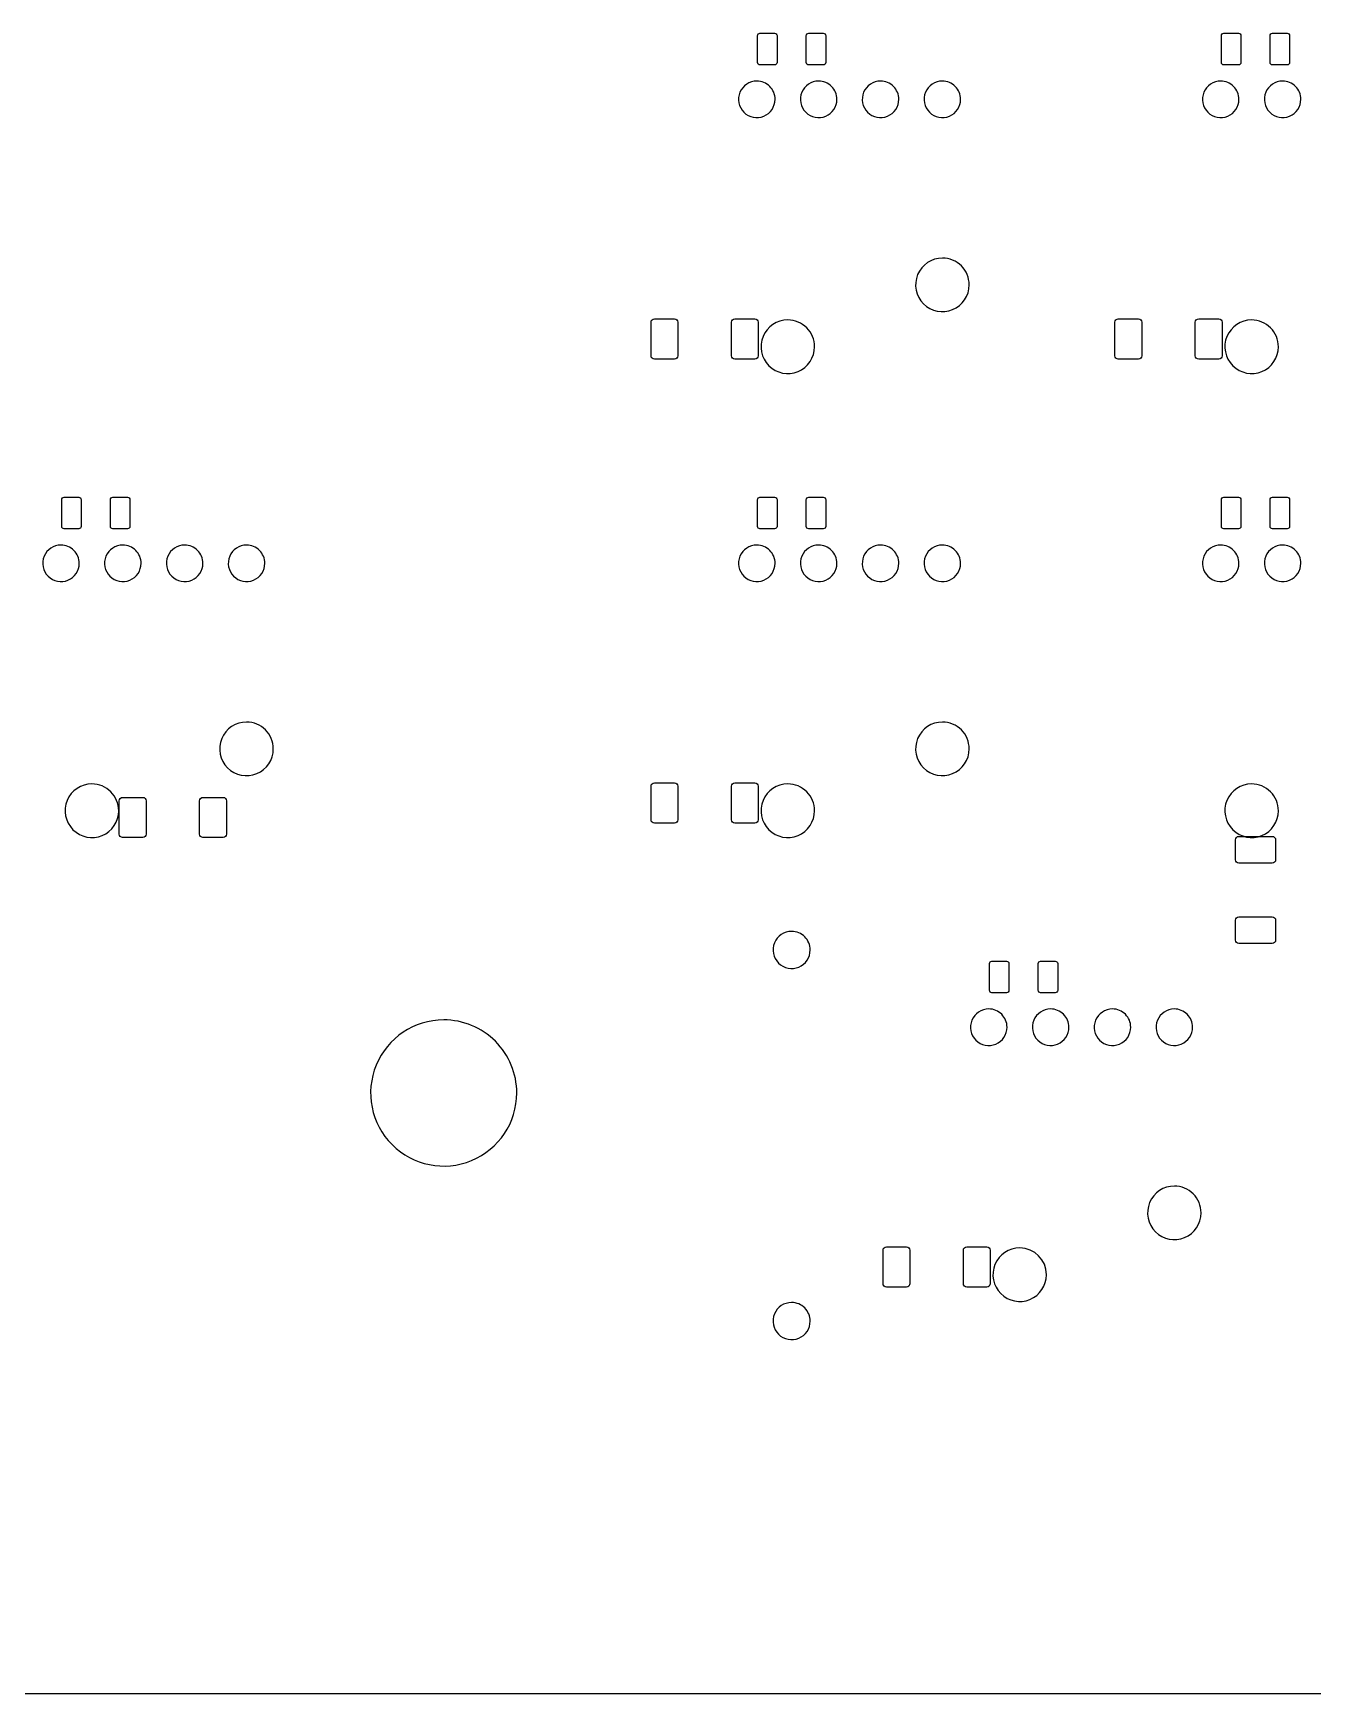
# Model space of a CAD drawing. Extents: x 0 to 449, y -141 to 0.
# Drawn here: x 348.3 to 400.8, y -141.4 to -73.2 of the extents above; entities that cross this region are included whole.
import ezdxf

# ---------------------------------------------------------------- set-up
doc = ezdxf.new("R2010")
doc.units = 0
doc.layers.get('0').update_dxf_attribs({"linetype": 'CONTINUOUS'})

msp = doc.modelspace()

# ---------------------------------------------------------------- linework, layer by layer
at = {"color": 7}
for p, q in [((378.03749, -73.293219), (378.04511, -73.254951)), ((378.03749, -74.393219), (378.03749, -73.293219)), ((378.04511, -73.254951), (378.06678, -73.222508)), ((378.06678, -73.222508), (378.09923, -73.200831)), ((378.09923, -73.200831), (378.13749, -73.193219)), ((378.13749, -73.193219), (378.73749, -73.193219)), ((378.73749, -73.193219), (378.77576, -73.200831)), ((378.77576, -73.200831), (378.80821, -73.222508)), ((378.80821, -73.222508), (378.82988, -73.254951)), ((378.82988, -73.254951), (378.83749, -73.293219)), ((378.83749, -73.293219), (378.83749, -74.393219)), ((380.0375, -73.293219), (380.04511, -73.254951)), ((380.0375, -74.393219), (380.0375, -73.293219)), ((380.04511, -73.254951), (380.06679, -73.222508)), ((380.06679, -73.222508), (380.09923, -73.200831)), ((380.09923, -73.200831), (380.1375, -73.193219)), ((380.1375, -73.193219), (380.7375, -73.193219)), ((380.7375, -73.193219), (380.77576, -73.200831)), ((380.77576, -73.200831), (380.80821, -73.222508)), ((380.80821, -73.222508), (380.82988, -73.254951)), ((380.82988, -73.254951), (380.8375, -73.293219)), ((380.8375, -73.293219), (380.8375, -74.393219)), ((397.08749, -73.293219), (397.09511, -73.254951)), ((397.08749, -74.393219), (397.08749, -73.293219)), ((397.09511, -73.254951), (397.11678, -73.222508)), ((397.11678, -73.222508), (397.14923, -73.200831)), ((397.14923, -73.200831), (397.18749, -73.193219)), ((397.18749, -73.193219), (397.78749, -73.193219)), ((397.78749, -73.193219), (397.82576, -73.200831)), ((397.82576, -73.200831), (397.85821, -73.222508)), ((397.85821, -73.222508), (397.87988, -73.254951)), ((397.87988, -73.254951), (397.88749, -73.293219)), ((397.88749, -73.293219), (397.88749, -74.393219)), ((399.0875, -73.293219), (399.09511, -73.254951)), ((399.0875, -74.393219), (399.0875, -73.293219)), ((399.09511, -73.254951), (399.11679, -73.222508)), ((399.11679, -73.222508), (399.14923, -73.200831)), ((399.14923, -73.200831), (399.1875, -73.193219)), ((399.1875, -73.193219), (399.7875, -73.193219)), ((399.7875, -73.193219), (399.82576, -73.200831)), ((399.82576, -73.200831), (399.85821, -73.222508)), ((399.85821, -73.222508), (399.87988, -73.254951)), ((399.87988, -73.254951), (399.8875, -73.293219)), ((399.8875, -73.293219), (399.8875, -74.393219)), ((378.04511, -74.431487), (378.03749, -74.393219)), ((378.06678, -74.46393), (378.04511, -74.431487)), ((378.09923, -74.485607), (378.06678, -74.46393)), ((378.13749, -74.493219), (378.09923, -74.485607)), ((378.73749, -74.493219), (378.13749, -74.493219)), ((378.77576, -74.485607), (378.73749, -74.493219)), ((378.80821, -74.46393), (378.77576, -74.485607)), ((378.82988, -74.431487), (378.80821, -74.46393)), ((378.83749, -74.393219), (378.82988, -74.431487)), ((380.04511, -74.431487), (380.0375, -74.393219)), ((380.06679, -74.46393), (380.04511, -74.431487)), ((380.09923, -74.485607), (380.06679, -74.46393)), ((380.1375, -74.493219), (380.09923, -74.485607)), ((380.7375, -74.493219), (380.1375, -74.493219)), ((380.77576, -74.485607), (380.7375, -74.493219)), ((380.80821, -74.46393), (380.77576, -74.485607)), ((380.82988, -74.431487), (380.80821, -74.46393)), ((380.8375, -74.393219), (380.82988, -74.431487)), ((397.09511, -74.431487), (397.08749, -74.393219)), ((397.11678, -74.46393), (397.09511, -74.431487)), ((397.14923, -74.485607), (397.11678, -74.46393)), ((397.18749, -74.493219), (397.14923, -74.485607)), ((397.78749, -74.493219), (397.18749, -74.493219)), ((397.82576, -74.485607), (397.78749, -74.493219)), ((397.85821, -74.46393), (397.82576, -74.485607)), ((397.87988, -74.431487), (397.85821, -74.46393)), ((397.88749, -74.393219), (397.87988, -74.431487)), ((399.09511, -74.431487), (399.0875, -74.393219)), ((399.11679, -74.46393), (399.09511, -74.431487)), ((399.14923, -74.485607), (399.11679, -74.46393)), ((399.1875, -74.493219), (399.14923, -74.485607)), ((399.7875, -74.493219), (399.1875, -74.493219)), ((399.82576, -74.485607), (399.7875, -74.493219)), ((399.85821, -74.46393), (399.82576, -74.485607)), ((399.87988, -74.431487), (399.85821, -74.46393)), ((399.8875, -74.393219), (399.87988, -74.431487)), ((378.00874, -75.156966), (378.00874, -75.156966)), ((380.54874, -75.156966), (380.54874, -75.156966)), ((383.08874, -75.156966), (383.08874, -75.156966)), ((385.62874, -75.156966), (385.62874, -75.156966)), ((397.058756, -75.156966), (397.058756, -75.156966)), ((399.598756, -75.156966), (399.598756, -75.156966)), ((385.62874, -82.426966), (385.62874, -82.426966)), ((373.66562, -85.061969), (373.67609, -85.00935)), ((373.66562, -86.436969), (373.66562, -85.061969)), ((373.67609, -85.00935), (373.70589, -84.964742)), ((373.70589, -84.964742), (373.7505, -84.934936)), ((373.7505, -84.934936), (373.80312, -84.924469)), ((373.80312, -84.924469), (374.62812, -84.924469)), ((374.62812, -84.924469), (374.68074, -84.934936)), ((374.68074, -84.934936), (374.72535, -84.964742)), ((374.72535, -84.964742), (374.75515, -85.00935)), ((374.75515, -85.00935), (374.76562, -85.061969)), ((374.76562, -85.061969), (374.76562, -86.436969)), ((376.96562, -85.061969), (376.97609, -85.00935)), ((376.96562, -86.436969), (376.96562, -85.061969)), ((376.97609, -85.00935), (377.00589, -84.964742)), ((377.00589, -84.964742), (377.0505, -84.934936)), ((377.0505, -84.934936), (377.10312, -84.924469)), ((377.10312, -84.924469), (377.92812, -84.924469)), ((377.92812, -84.924469), (377.98074, -84.934936)), ((377.98074, -84.934936), (378.02535, -84.964742)), ((378.02535, -84.964742), (378.05515, -85.00935)), ((378.05515, -85.00935), (378.06562, -85.061969)), ((378.06562, -85.061969), (378.06562, -86.436969)), ((379.278756, -84.966966), (379.278756, -84.966966)), ((392.71562, -85.061969), (392.72609, -85.00935)), ((392.71562, -86.436969), (392.71562, -85.061969)), ((392.72609, -85.00935), (392.75589, -84.964742)), ((392.75589, -84.964742), (392.8005, -84.934936)), ((392.8005, -84.934936), (392.85312, -84.924469)), ((392.85312, -84.924469), (393.67812, -84.924469)), ((393.67812, -84.924469), (393.73074, -84.934936)), ((393.73074, -84.934936), (393.77535, -84.964742)), ((393.77535, -84.964742), (393.80515, -85.00935)), ((393.80515, -85.00935), (393.81562, -85.061969)), ((393.81562, -85.061969), (393.81562, -86.436969)), ((396.01562, -85.061969), (396.02609, -85.00935)), ((396.01562, -86.436969), (396.01562, -85.061969)), ((396.02609, -85.00935), (396.05589, -84.964742)), ((396.05589, -84.964742), (396.1005, -84.934936)), ((396.1005, -84.934936), (396.15312, -84.924469)), ((396.15312, -84.924469), (396.97812, -84.924469)), ((396.97812, -84.924469), (397.03074, -84.934936)), ((397.03074, -84.934936), (397.07535, -84.964742)), ((397.07535, -84.964742), (397.10515, -85.00935)), ((397.10515, -85.00935), (397.11562, -85.061969)), ((397.11562, -85.061969), (397.11562, -86.436969)), ((398.32874, -84.966966), (398.32874, -84.966966)), ((373.67609, -86.489588), (373.66562, -86.436969)), ((373.70589, -86.534196), (373.67609, -86.489588)), ((373.7505, -86.564002), (373.70589, -86.534196)), ((373.80312, -86.574469), (373.7505, -86.564002)), ((374.62812, -86.574469), (373.80312, -86.574469)), ((374.68074, -86.564002), (374.62812, -86.574469)), ((374.72535, -86.534196), (374.68074, -86.564002)), ((374.75515, -86.489588), (374.72535, -86.534196)), ((374.76562, -86.436969), (374.75515, -86.489588)), ((376.97609, -86.489588), (376.96562, -86.436969)), ((377.00589, -86.534196), (376.97609, -86.489588)), ((377.0505, -86.564002), (377.00589, -86.534196)), ((377.10312, -86.574469), (377.0505, -86.564002)), ((377.92812, -86.574469), (377.10312, -86.574469)), ((377.98074, -86.564002), (377.92812, -86.574469)), ((378.02535, -86.534196), (377.98074, -86.564002)), ((378.05515, -86.489588), (378.02535, -86.534196)), ((378.06562, -86.436969), (378.05515, -86.489588)), ((392.72609, -86.489588), (392.71562, -86.436969)), ((392.75589, -86.534196), (392.72609, -86.489588)), ((392.8005, -86.564002), (392.75589, -86.534196)), ((392.85312, -86.574469), (392.8005, -86.564002)), ((393.67812, -86.574469), (392.85312, -86.574469)), ((393.73074, -86.564002), (393.67812, -86.574469)), ((393.77535, -86.534196), (393.73074, -86.564002)), ((393.80515, -86.489588), (393.77535, -86.534196)), ((393.81562, -86.436969), (393.80515, -86.489588)), ((396.02609, -86.489588), (396.01562, -86.436969)), ((396.05589, -86.534196), (396.02609, -86.489588)), ((396.1005, -86.564002), (396.05589, -86.534196)), ((396.15312, -86.574469), (396.1005, -86.564002)), ((396.97812, -86.574469), (396.15312, -86.574469)), ((397.03074, -86.564002), (396.97812, -86.574469)), ((397.07535, -86.534196), (397.03074, -86.564002)), ((397.10515, -86.489588), (397.07535, -86.534196)), ((397.11562, -86.436969), (397.10515, -86.489588)), ((349.46249, -92.343216), (349.47011, -92.304956)), ((349.46249, -93.443216), (349.46249, -92.343216)), ((349.47011, -92.304956), (349.49178, -92.272506)), ((349.49178, -92.272506), (349.52423, -92.250836)), ((349.52423, -92.250836), (349.56249, -92.243216)), ((349.56249, -92.243216), (350.16249, -92.243216)), ((350.16249, -92.243216), (350.20076, -92.250836)), ((350.20076, -92.250836), (350.23321, -92.272506)), ((350.23321, -92.272506), (350.25488, -92.304956)), ((350.25488, -92.304956), (350.26249, -92.343216)), ((350.26249, -92.343216), (350.26249, -93.443216)), ((351.4625, -92.343216), (351.47011, -92.304956)), ((351.4625, -93.443216), (351.4625, -92.343216)), ((351.47011, -92.304956), (351.49179, -92.272506)), ((351.49179, -92.272506), (351.52423, -92.250836)), ((351.52423, -92.250836), (351.5625, -92.243216)), ((351.5625, -92.243216), (352.1625, -92.243216)), ((352.1625, -92.243216), (352.20076, -92.250836)), ((352.20076, -92.250836), (352.23321, -92.272506)), ((352.23321, -92.272506), (352.25488, -92.304956)), ((352.25488, -92.304956), (352.2625, -92.343216)), ((352.2625, -92.343216), (352.2625, -93.443216)), ((378.03749, -92.343216), (378.04511, -92.304956)), ((378.03749, -93.443216), (378.03749, -92.343216)), ((378.04511, -92.304956), (378.06678, -92.272506)), ((378.06678, -92.272506), (378.09923, -92.250836)), ((378.09923, -92.250836), (378.13749, -92.243216)), ((378.13749, -92.243216), (378.73749, -92.243216)), ((378.73749, -92.243216), (378.77576, -92.250836)), ((378.77576, -92.250836), (378.80821, -92.272506)), ((378.80821, -92.272506), (378.82988, -92.304956)), ((378.82988, -92.304956), (378.83749, -92.343216)), ((378.83749, -92.343216), (378.83749, -93.443216)), ((380.0375, -92.343216), (380.04511, -92.304956)), ((380.0375, -93.443216), (380.0375, -92.343216)), ((380.04511, -92.304956), (380.06679, -92.272506)), ((380.06679, -92.272506), (380.09923, -92.250836)), ((380.09923, -92.250836), (380.1375, -92.243216)), ((380.1375, -92.243216), (380.7375, -92.243216)), ((380.7375, -92.243216), (380.77576, -92.250836)), ((380.77576, -92.250836), (380.80821, -92.272506)), ((380.80821, -92.272506), (380.82988, -92.304956)), ((380.82988, -92.304956), (380.8375, -92.343216)), ((380.8375, -92.343216), (380.8375, -93.443216)), ((397.08749, -92.343216), (397.09511, -92.304956)), ((397.08749, -93.443216), (397.08749, -92.343216)), ((397.09511, -92.304956), (397.11678, -92.272506)), ((397.11678, -92.272506), (397.14923, -92.250836)), ((397.14923, -92.250836), (397.18749, -92.243216)), ((397.18749, -92.243216), (397.78749, -92.243216)), ((397.78749, -92.243216), (397.82576, -92.250836)), ((397.82576, -92.250836), (397.85821, -92.272506)), ((397.85821, -92.272506), (397.87988, -92.304956)), ((397.87988, -92.304956), (397.88749, -92.343216)), ((397.88749, -92.343216), (397.88749, -93.443216)), ((399.0875, -92.343216), (399.09511, -92.304956)), ((399.0875, -93.443216), (399.0875, -92.343216)), ((399.09511, -92.304956), (399.11679, -92.272506)), ((399.11679, -92.272506), (399.14923, -92.250836)), ((399.14923, -92.250836), (399.1875, -92.243216)), ((399.1875, -92.243216), (399.7875, -92.243216)), ((399.7875, -92.243216), (399.82576, -92.250836)), ((399.82576, -92.250836), (399.85821, -92.272506)), ((399.85821, -92.272506), (399.87988, -92.304956)), ((399.87988, -92.304956), (399.8875, -92.343216)), ((399.8875, -92.343216), (399.8875, -93.443216)), ((349.47011, -93.481486), (349.46249, -93.443216)), ((349.49178, -93.513926), (349.47011, -93.481486)), ((349.52423, -93.535606), (349.49178, -93.513926)), ((349.56249, -93.543216), (349.52423, -93.535606)), ((350.16249, -93.543216), (349.56249, -93.543216)), ((350.20076, -93.535606), (350.16249, -93.543216)), ((350.23321, -93.513926), (350.20076, -93.535606)), ((350.25488, -93.481486), (350.23321, -93.513926)), ((350.26249, -93.443216), (350.25488, -93.481486)), ((351.47011, -93.481486), (351.4625, -93.443216)), ((351.49179, -93.513926), (351.47011, -93.481486)), ((351.52423, -93.535606), (351.49179, -93.513926)), ((351.5625, -93.543216), (351.52423, -93.535606)), ((352.1625, -93.543216), (351.5625, -93.543216)), ((352.20076, -93.535606), (352.1625, -93.543216)), ((352.23321, -93.513926), (352.20076, -93.535606)), ((352.25488, -93.481486), (352.23321, -93.513926)), ((352.2625, -93.443216), (352.25488, -93.481486)), ((378.04511, -93.481486), (378.03749, -93.443216)), ((378.06678, -93.513926), (378.04511, -93.481486)), ((378.09923, -93.535606), (378.06678, -93.513926)), ((378.13749, -93.543216), (378.09923, -93.535606)), ((378.73749, -93.543216), (378.13749, -93.543216)), ((378.77576, -93.535606), (378.73749, -93.543216)), ((378.80821, -93.513926), (378.77576, -93.535606)), ((378.82988, -93.481486), (378.80821, -93.513926)), ((378.83749, -93.443216), (378.82988, -93.481486)), ((380.04511, -93.481486), (380.0375, -93.443216)), ((380.06679, -93.513926), (380.04511, -93.481486)), ((380.09923, -93.535606), (380.06679, -93.513926)), ((380.1375, -93.543216), (380.09923, -93.535606)), ((380.7375, -93.543216), (380.1375, -93.543216)), ((380.77576, -93.535606), (380.7375, -93.543216)), ((380.80821, -93.513926), (380.77576, -93.535606)), ((380.82988, -93.481486), (380.80821, -93.513926)), ((380.8375, -93.443216), (380.82988, -93.481486)), ((397.09511, -93.481486), (397.08749, -93.443216)), ((397.11678, -93.513926), (397.09511, -93.481486)), ((397.14923, -93.535606), (397.11678, -93.513926)), ((397.18749, -93.543216), (397.14923, -93.535606)), ((397.78749, -93.543216), (397.18749, -93.543216)), ((397.82576, -93.535606), (397.78749, -93.543216)), ((397.85821, -93.513926), (397.82576, -93.535606)), ((397.87988, -93.481486), (397.85821, -93.513926)), ((397.88749, -93.443216), (397.87988, -93.481486)), ((399.09511, -93.481486), (399.0875, -93.443216)), ((399.11679, -93.513926), (399.09511, -93.481486)), ((399.14923, -93.535606), (399.11679, -93.513926)), ((399.1875, -93.543216), (399.14923, -93.535606)), ((399.7875, -93.543216), (399.1875, -93.543216)), ((399.82576, -93.535606), (399.7875, -93.543216)), ((399.85821, -93.513926), (399.82576, -93.535606)), ((399.87988, -93.481486), (399.85821, -93.513926)), ((399.8875, -93.443216), (399.87988, -93.481486)), ((349.433732, -94.206966), (349.433732, -94.206966)), ((351.973732, -94.206966), (351.973732, -94.206966)), ((354.513732, -94.206966), (354.513732, -94.206966)), ((357.053732, -94.206966), (357.053732, -94.206966)), ((378.00874, -94.206966), (378.00874, -94.206966)), ((380.54874, -94.206966), (380.54874, -94.206966)), ((383.08874, -94.206966), (383.08874, -94.206966)), ((385.62874, -94.206966), (385.62874, -94.206966)), ((397.058756, -94.206966), (397.058756, -94.206966)), ((399.598756, -94.206966), (399.598756, -94.206966)), ((357.053732, -101.476966), (357.053732, -101.476966)), ((385.62874, -101.476966), (385.62874, -101.476966)), ((350.703748, -104.016966), (350.703748, -104.016966)), ((373.66562, -104.111966), (373.67609, -104.059346)), ((373.66562, -105.486966), (373.66562, -104.111966)), ((373.67609, -104.059346), (373.70589, -104.014746)), ((373.70589, -104.014746), (373.7505, -103.984936)), ((373.7505, -103.984936), (373.80312, -103.974466)), ((373.80312, -103.974466), (374.62812, -103.974466)), ((374.62812, -103.974466), (374.68074, -103.984936)), ((374.68074, -103.984936), (374.72535, -104.014746)), ((374.72535, -104.014746), (374.75515, -104.059346)), ((374.75515, -104.059346), (374.76562, -104.111966)), ((374.76562, -104.111966), (374.76562, -105.486966)), ((376.96562, -104.111966), (376.97609, -104.059346)), ((376.96562, -105.486966), (376.96562, -104.111966)), ((376.97609, -104.059346), (377.00589, -104.014746)), ((377.00589, -104.014746), (377.0505, -103.984936)), ((377.0505, -103.984936), (377.10312, -103.974466)), ((377.10312, -103.974466), (377.92812, -103.974466)), ((377.92812, -103.974466), (377.98074, -103.984936)), ((377.98074, -103.984936), (378.02535, -104.014746)), ((378.02535, -104.014746), (378.05515, -104.059346)), ((378.05515, -104.059346), (378.06562, -104.111966)), ((378.06562, -104.111966), (378.06562, -105.486966)), ((379.278756, -104.016966), (379.278756, -104.016966)), ((398.32874, -104.016966), (398.32874, -104.016966)), ((351.82797, -104.707286), (351.83844, -104.654666)), ((351.82797, -106.082286), (351.82797, -104.707286)), ((351.83844, -104.654666), (351.86824, -104.610056)), ((351.86824, -104.610056), (351.91285, -104.580246)), ((351.91285, -104.580246), (351.96547, -104.569786)), ((351.96547, -104.569786), (352.79047, -104.569786)), ((352.79047, -104.569786), (352.84309, -104.580246)), ((352.84309, -104.580246), (352.8877, -104.610056)), ((352.8877, -104.610056), (352.9175, -104.654666)), ((352.9175, -104.654666), (352.92797, -104.707286)), ((352.92797, -104.707286), (352.92797, -106.082286)), ((355.12797, -104.707286), (355.13844, -104.654666)), ((355.12797, -106.082286), (355.12797, -104.707286)), ((355.13844, -104.654666), (355.16824, -104.610056)), ((355.16824, -104.610056), (355.21285, -104.580246)), ((355.21285, -104.580246), (355.26547, -104.569786)), ((355.26547, -104.569786), (356.09047, -104.569786)), ((356.09047, -104.569786), (356.14309, -104.580246)), ((356.14309, -104.580246), (356.1877, -104.610056)), ((356.1877, -104.610056), (356.2175, -104.654666)), ((356.2175, -104.654666), (356.22797, -104.707286)), ((356.22797, -104.707286), (356.22797, -106.082286)), ((373.67609, -105.539586), (373.66562, -105.486966)), ((373.70589, -105.584196), (373.67609, -105.539586)), ((373.7505, -105.614006), (373.70589, -105.584196)), ((373.80312, -105.624466), (373.7505, -105.614006)), ((374.62812, -105.624466), (373.80312, -105.624466)), ((374.68074, -105.614006), (374.62812, -105.624466)), ((374.72535, -105.584196), (374.68074, -105.614006)), ((374.75515, -105.539586), (374.72535, -105.584196)), ((374.76562, -105.486966), (374.75515, -105.539586)), ((376.97609, -105.539586), (376.96562, -105.486966)), ((377.00589, -105.584196), (376.97609, -105.539586)), ((377.0505, -105.614006), (377.00589, -105.584196)), ((377.10312, -105.624466), (377.0505, -105.614006)), ((377.92812, -105.624466), (377.10312, -105.624466)), ((377.98074, -105.614006), (377.92812, -105.624466)), ((378.02535, -105.584196), (377.98074, -105.614006)), ((378.05515, -105.539586), (378.02535, -105.584196)), ((378.06562, -105.486966), (378.05515, -105.539586)), ((351.83844, -106.134896), (351.82797, -106.082286)), ((351.86824, -106.179506), (351.83844, -106.134896)), ((351.91285, -106.209316), (351.86824, -106.179506)), ((351.96547, -106.219786), (351.91285, -106.209316)), ((352.79047, -106.219786), (351.96547, -106.219786)), ((352.84309, -106.209316), (352.79047, -106.219786)), ((352.8877, -106.179506), (352.84309, -106.209316)), ((352.9175, -106.134896), (352.8877, -106.179506)), ((352.92797, -106.082286), (352.9175, -106.134896)), ((355.13844, -106.134896), (355.12797, -106.082286)), ((355.16824, -106.179506), (355.13844, -106.134896)), ((355.21285, -106.209316), (355.16824, -106.179506)), ((355.26547, -106.219786), (355.21285, -106.209316)), ((356.09047, -106.219786), (355.26547, -106.219786)), ((356.14309, -106.209316), (356.09047, -106.219786)), ((356.1877, -106.179506), (356.14309, -106.209316)), ((356.2175, -106.134896), (356.1877, -106.179506)), ((356.22797, -106.082286), (356.2175, -106.134896)), ((397.6625, -106.308846), (397.67296, -106.256226)), ((397.6625, -107.133846), (397.6625, -106.308846)), ((397.67296, -106.256226), (397.70277, -106.211616)), ((397.70277, -106.211616), (397.74738, -106.181816)), ((397.74738, -106.181816), (397.8, -106.171346)), ((397.8, -106.171346), (399.175, -106.171346)), ((399.175, -106.171346), (399.22761, -106.181816)), ((399.22761, -106.181816), (399.27222, -106.211616)), ((399.27222, -106.211616), (399.30203, -106.256226)), ((399.30203, -106.256226), (399.3125, -106.308846)), ((399.3125, -106.308846), (399.3125, -107.133846)), ((397.67296, -107.186466), (397.6625, -107.133846)), ((397.70277, -107.231076), (397.67296, -107.186466)), ((397.74738, -107.260876), (397.70277, -107.231076)), ((397.8, -107.271346), (397.74738, -107.260876)), ((399.175, -107.271346), (397.8, -107.271346)), ((399.22761, -107.260876), (399.175, -107.271346)), ((399.27222, -107.231076), (399.22761, -107.260876)), ((399.30203, -107.186466), (399.27222, -107.231076)), ((399.3125, -107.133846), (399.30203, -107.186466)), ((397.6625, -109.608846), (397.67296, -109.556226)), ((397.6625, -110.433846), (397.6625, -109.608846)), ((397.67296, -109.556226), (397.70277, -109.511616)), ((397.70277, -109.511616), (397.74738, -109.481806)), ((397.74738, -109.481806), (397.8, -109.471346)), ((397.8, -109.471346), (399.175, -109.471346)), ((399.175, -109.471346), (399.22761, -109.481806)), ((399.22761, -109.481806), (399.27222, -109.511616)), ((399.27222, -109.511616), (399.30203, -109.556226)), ((399.30203, -109.556226), (399.3125, -109.608846)), ((399.3125, -109.608846), (399.3125, -110.433846)), ((379.437508, -110.069966), (379.437508, -110.069966)), ((397.67296, -110.486466), (397.6625, -110.433846)), ((399.3125, -110.433846), (399.30203, -110.486466)), ((397.70277, -110.531066), (397.67296, -110.486466)), ((397.74738, -110.560876), (397.70277, -110.531066)), ((397.8, -110.571346), (397.74738, -110.560876)), ((399.175, -110.571346), (397.8, -110.571346)), ((399.22761, -110.560876), (399.175, -110.571346)), ((399.27222, -110.531066), (399.22761, -110.560876)), ((399.30203, -110.486466), (399.27222, -110.531066)), ((387.56249, -111.393216), (387.57011, -111.354956)), ((387.56249, -112.493216), (387.56249, -111.393216)), ((387.57011, -111.354956), (387.59178, -111.322506)), ((387.59178, -111.322506), (387.62423, -111.300836)), ((387.62423, -111.300836), (387.66249, -111.293216)), ((387.66249, -111.293216), (388.26249, -111.293216)), ((388.26249, -111.293216), (388.30076, -111.300836)), ((388.30076, -111.300836), (388.33321, -111.322506)), ((388.33321, -111.322506), (388.35488, -111.354956)), ((388.35488, -111.354956), (388.36249, -111.393216)), ((388.36249, -111.393216), (388.36249, -112.493216)), ((389.5625, -111.393216), (389.57011, -111.354956)), ((389.5625, -112.493216), (389.5625, -111.393216)), ((389.57011, -111.354956), (389.59179, -111.322506)), ((389.59179, -111.322506), (389.62423, -111.300836)), ((389.62423, -111.300836), (389.6625, -111.293216)), ((389.6625, -111.293216), (390.2625, -111.293216)), ((390.2625, -111.293216), (390.30076, -111.300836)), ((390.30076, -111.300836), (390.33321, -111.322506)), ((390.33321, -111.322506), (390.35488, -111.354956)), ((390.35488, -111.354956), (390.3625, -111.393216)), ((390.3625, -111.393216), (390.3625, -112.493216)), ((387.57011, -112.531486), (387.56249, -112.493216)), ((388.36249, -112.493216), (388.35488, -112.531486)), ((389.57011, -112.531486), (389.5625, -112.493216)), ((390.3625, -112.493216), (390.35488, -112.531486)), ((387.59178, -112.563926), (387.57011, -112.531486)), ((387.62423, -112.585606), (387.59178, -112.563926)), ((387.66249, -112.593216), (387.62423, -112.585606)), ((388.26249, -112.593216), (387.66249, -112.593216)), ((388.30076, -112.585606), (388.26249, -112.593216)), ((388.33321, -112.563926), (388.30076, -112.585606)), ((388.35488, -112.531486), (388.33321, -112.563926)), ((389.59179, -112.563926), (389.57011, -112.531486)), ((389.62423, -112.585606), (389.59179, -112.563926)), ((389.6625, -112.593216), (389.62423, -112.585606)), ((390.2625, -112.593216), (389.6625, -112.593216)), ((390.30076, -112.585606), (390.2625, -112.593216)), ((390.33321, -112.563926), (390.30076, -112.585606)), ((390.35488, -112.531486), (390.33321, -112.563926)), ((365.149988, -113.705718), (365.149988, -113.705718)), ((387.533732, -113.256966), (387.533732, -113.256966)), ((390.073732, -113.256966), (390.073732, -113.256966)), ((392.613732, -113.256966), (392.613732, -113.256966)), ((395.153732, -113.256966), (395.153732, -113.256966)), ((395.153732, -120.526966), (395.153732, -120.526966)), ((383.19062, -123.161966), (383.20109, -123.109346)), ((383.19062, -124.536966), (383.19062, -123.161966)), ((383.20109, -123.109346), (383.23089, -123.064746)), ((383.23089, -123.064746), (383.2755, -123.034936)), ((383.2755, -123.034936), (383.32812, -123.024466)), ((383.32812, -123.024466), (384.15312, -123.024466)), ((384.15312, -123.024466), (384.20574, -123.034936)), ((384.20574, -123.034936), (384.25035, -123.064746)), ((384.25035, -123.064746), (384.28015, -123.109346)), ((384.28015, -123.109346), (384.29062, -123.161966)), ((384.29062, -123.161966), (384.29062, -124.536966)), ((386.49062, -123.161966), (386.50109, -123.109346)), ((386.49062, -124.536966), (386.49062, -123.161966)), ((386.50109, -123.109346), (386.53089, -123.064746)), ((386.53089, -123.064746), (386.5755, -123.034936)), ((386.5755, -123.034936), (386.62812, -123.024466)), ((386.62812, -123.024466), (387.45312, -123.024466)), ((387.45312, -123.024466), (387.50574, -123.034936)), ((387.50574, -123.034936), (387.55035, -123.064746)), ((387.55035, -123.064746), (387.58015, -123.109346)), ((387.58015, -123.109346), (387.59062, -123.161966)), ((387.59062, -123.161966), (387.59062, -124.536966)), ((388.803748, -123.066966), (388.803748, -123.066966)), ((383.20109, -124.589586), (383.19062, -124.536966)), ((383.23089, -124.634196), (383.20109, -124.589586)), ((383.2755, -124.664006), (383.23089, -124.634196)), ((383.32812, -124.674466), (383.2755, -124.664006)), ((384.15312, -124.674466), (383.32812, -124.674466)), ((384.20574, -124.664006), (384.15312, -124.674466)), ((384.25035, -124.634196), (384.20574, -124.664006)), ((384.28015, -124.589586), (384.25035, -124.634196)), ((384.29062, -124.536966), (384.28015, -124.589586)), ((386.50109, -124.589586), (386.49062, -124.536966)), ((386.53089, -124.634196), (386.50109, -124.589586)), ((386.5755, -124.664006), (386.53089, -124.634196)), ((386.62812, -124.674466), (386.5755, -124.664006)), ((387.45312, -124.674466), (386.62812, -124.674466)), ((387.50574, -124.664006), (387.45312, -124.674466)), ((387.55035, -124.634196), (387.50574, -124.664006)), ((387.58015, -124.589586), (387.55035, -124.634196)), ((387.59062, -124.536966), (387.58015, -124.589586)), ((379.437508, -125.309966), (379.437508, -125.309966)), ((425.78762, -141.374466), (231.78762, -141.374466))]:
    msp.add_line(p, q, dxfattribs=at)
for points in [[(377.31583, -75.619953), (377.199745, -75.900209), (377.263911, -76.222797), (377.47841, -76.437296)], [(378.00874, -75.156966), (377.705393, -75.156966), (377.431916, -75.339697), (377.31583, -75.619953)], [(378.53907, -75.376635), (378.398418, -75.235983), (378.207652, -75.156966), (378.00874, -75.156966)], [(378.75874, -75.906966), (378.75874, -75.708053), (378.679722, -75.517288), (378.53907, -75.376635)], [(379.85583, -75.619953), (379.739745, -75.900209), (379.803911, -76.222797), (380.01841, -76.437296)], [(380.54874, -75.156966), (380.245393, -75.156966), (379.971916, -75.339697), (379.85583, -75.619953)], [(381.07907, -75.376635), (380.938418, -75.235983), (380.747652, -75.156966), (380.54874, -75.156966)], [(381.29874, -75.906966), (381.29874, -75.708053), (381.219722, -75.517288), (381.07907, -75.376635)], [(382.39583, -75.619953), (382.279745, -75.900209), (382.343911, -76.222797), (382.55841, -76.437296)], [(383.08874, -75.156966), (382.785393, -75.156966), (382.511916, -75.339697), (382.39583, -75.619953)], [(383.61907, -75.376635), (383.478418, -75.235983), (383.287652, -75.156966), (383.08874, -75.156966)], [(383.83874, -75.906966), (383.83874, -75.708053), (383.759722, -75.517288), (383.61907, -75.376635)], [(384.93583, -75.619953), (384.819745, -75.900209), (384.883911, -76.222797), (385.09841, -76.437296)], [(385.62874, -75.156966), (385.325393, -75.156966), (385.051916, -75.339697), (384.93583, -75.619953)], [(386.15907, -75.376635), (386.018418, -75.235983), (385.827652, -75.156966), (385.62874, -75.156966)], [(386.37874, -75.906966), (386.37874, -75.708053), (386.299722, -75.517288), (386.15907, -75.376635)], [(396.365846, -75.619953), (396.249761, -75.900209), (396.313927, -76.222797), (396.528426, -76.437296)], [(397.058756, -75.156966), (396.755409, -75.156966), (396.481932, -75.339697), (396.365846, -75.619953)], [(397.589086, -75.376635), (397.448434, -75.235983), (397.257668, -75.156966), (397.058756, -75.156966)], [(397.808756, -75.906966), (397.808756, -75.708053), (397.729738, -75.517288), (397.589086, -75.376635)], [(398.905846, -75.619953), (398.789761, -75.900209), (398.853927, -76.222797), (399.068426, -76.437296)], [(399.598756, -75.156966), (399.295409, -75.156966), (399.021932, -75.339697), (398.905846, -75.619953)], [(400.129086, -75.376635), (399.988434, -75.235983), (399.797668, -75.156966), (399.598756, -75.156966)], [(400.348756, -75.906966), (400.348756, -75.708053), (400.269738, -75.517288), (400.129086, -75.376635)], [(378.295753, -76.599875), (378.576008, -76.483789), (378.75874, -76.210312), (378.75874, -75.906966)], [(380.835753, -76.599875), (381.116008, -76.483789), (381.29874, -76.210312), (381.29874, -75.906966)], [(383.375753, -76.599875), (383.656008, -76.483789), (383.83874, -76.210312), (383.83874, -75.906966)], [(385.915753, -76.599875), (386.196008, -76.483789), (386.37874, -76.210312), (386.37874, -75.906966)], [(397.345769, -76.599875), (397.626024, -76.483789), (397.808756, -76.210312), (397.808756, -75.906966)], [(399.885769, -76.599875), (400.166024, -76.483789), (400.348756, -76.210312), (400.348756, -75.906966)], [(377.47841, -76.437296), (377.692908, -76.651794), (378.015497, -76.715961), (378.295753, -76.599875)], [(380.01841, -76.437296), (380.232908, -76.651794), (380.555497, -76.715961), (380.835753, -76.599875)], [(382.55841, -76.437296), (382.772908, -76.651794), (383.095497, -76.715961), (383.375753, -76.599875)], [(385.09841, -76.437296), (385.312908, -76.651794), (385.635497, -76.715961), (385.915753, -76.599875)], [(396.528426, -76.437296), (396.742924, -76.651794), (397.065513, -76.715961), (397.345769, -76.599875)], [(399.068426, -76.437296), (399.282924, -76.651794), (399.605513, -76.715961), (399.885769, -76.599875)], [(385.62874, -82.426966), (385.183832, -82.426966), (384.782732, -82.694972), (384.612473, -83.106014)], [(386.406557, -82.749148), (386.200267, -82.542858), (385.920478, -82.426966), (385.62874, -82.426966)], [(384.612473, -83.106014), (384.442213, -83.517056), (384.536325, -83.990185), (384.850923, -84.304783)], [(386.72874, -83.526966), (386.72874, -83.235227), (386.612847, -82.955438), (386.406557, -82.749148)], [(386.049692, -84.543233), (386.460734, -84.372974), (386.72874, -83.971874), (386.72874, -83.526966)], [(384.850923, -84.304783), (385.16552, -84.619381), (385.63865, -84.713492), (386.049692, -84.543233)], [(379.278756, -84.966966), (378.833848, -84.966966), (378.432748, -85.234972), (378.262489, -85.646014)], [(380.056573, -85.289148), (379.850283, -85.082858), (379.570494, -84.966966), (379.278756, -84.966966)], [(398.32874, -84.966966), (397.883832, -84.966966), (397.482732, -85.234972), (397.312473, -85.646014)], [(399.106557, -85.289148), (398.900267, -85.082858), (398.620478, -84.966966), (398.32874, -84.966966)], [(378.262489, -85.646014), (378.092229, -86.057056), (378.186341, -86.530185), (378.500939, -86.844783)], [(380.378756, -86.066966), (380.378756, -85.775227), (380.262863, -85.495438), (380.056573, -85.289148)], [(397.312473, -85.646014), (397.142213, -86.057056), (397.236325, -86.530185), (397.550923, -86.844783)], [(399.42874, -86.066966), (399.42874, -85.775227), (399.312847, -85.495438), (399.106557, -85.289148)], [(379.699708, -87.083233), (380.11075, -86.912974), (380.378756, -86.511874), (380.378756, -86.066966)], [(398.749692, -87.083233), (399.160734, -86.912974), (399.42874, -86.511874), (399.42874, -86.066966)], [(378.500939, -86.844783), (378.815536, -87.159381), (379.288666, -87.253492), (379.699708, -87.083233)], [(397.550923, -86.844783), (397.86552, -87.159381), (398.33865, -87.253492), (398.749692, -87.083233)], [(348.740822, -94.669953), (348.624737, -94.950209), (348.688903, -95.272797), (348.903402, -95.487296)], [(349.433732, -94.206966), (349.130385, -94.206966), (348.856908, -94.389697), (348.740822, -94.669953)], [(349.964062, -94.426635), (349.82341, -94.285983), (349.632644, -94.206966), (349.433732, -94.206966)], [(350.183732, -94.956966), (350.183732, -94.758053), (350.104714, -94.567288), (349.964062, -94.426635)], [(351.280822, -94.669953), (351.164737, -94.950209), (351.228903, -95.272797), (351.443402, -95.487296)], [(351.973732, -94.206966), (351.670385, -94.206966), (351.396908, -94.389697), (351.280822, -94.669953)], [(352.504062, -94.426635), (352.36341, -94.285983), (352.172644, -94.206966), (351.973732, -94.206966)], [(352.723732, -94.956966), (352.723732, -94.758053), (352.644714, -94.567288), (352.504062, -94.426635)], [(353.820822, -94.669953), (353.704737, -94.950209), (353.768903, -95.272797), (353.983402, -95.487296)], [(354.513732, -94.206966), (354.210385, -94.206966), (353.936908, -94.389697), (353.820822, -94.669953)], [(355.044062, -94.426635), (354.90341, -94.285983), (354.712644, -94.206966), (354.513732, -94.206966)], [(355.263732, -94.956966), (355.263732, -94.758053), (355.184714, -94.567288), (355.044062, -94.426635)], [(356.360822, -94.669953), (356.244737, -94.950209), (356.308903, -95.272797), (356.523402, -95.487296)], [(357.053732, -94.206966), (356.750385, -94.206966), (356.476908, -94.389697), (356.360822, -94.669953)], [(357.584062, -94.426635), (357.44341, -94.285983), (357.252644, -94.206966), (357.053732, -94.206966)], [(357.803732, -94.956966), (357.803732, -94.758053), (357.724714, -94.567288), (357.584062, -94.426635)], [(377.31583, -94.669953), (377.199745, -94.950209), (377.263911, -95.272797), (377.47841, -95.487296)], [(378.00874, -94.206966), (377.705393, -94.206966), (377.431916, -94.389697), (377.31583, -94.669953)], [(378.53907, -94.426635), (378.398418, -94.285983), (378.207652, -94.206966), (378.00874, -94.206966)], [(378.75874, -94.956966), (378.75874, -94.758053), (378.679722, -94.567288), (378.53907, -94.426635)], [(379.85583, -94.669953), (379.739745, -94.950209), (379.803911, -95.272797), (380.01841, -95.487296)], [(380.54874, -94.206966), (380.245393, -94.206966), (379.971916, -94.389697), (379.85583, -94.669953)], [(381.07907, -94.426635), (380.938418, -94.285983), (380.747652, -94.206966), (380.54874, -94.206966)], [(381.29874, -94.956966), (381.29874, -94.758053), (381.219722, -94.567288), (381.07907, -94.426635)], [(382.39583, -94.669953), (382.279745, -94.950209), (382.343911, -95.272797), (382.55841, -95.487296)], [(383.08874, -94.206966), (382.785393, -94.206966), (382.511916, -94.389697), (382.39583, -94.669953)], [(383.61907, -94.426635), (383.478418, -94.285983), (383.287652, -94.206966), (383.08874, -94.206966)], [(383.83874, -94.956966), (383.83874, -94.758053), (383.759722, -94.567288), (383.61907, -94.426635)], [(384.93583, -94.669953), (384.819745, -94.950209), (384.883911, -95.272797), (385.09841, -95.487296)], [(385.62874, -94.206966), (385.325393, -94.206966), (385.051916, -94.389697), (384.93583, -94.669953)], [(386.15907, -94.426635), (386.018418, -94.285983), (385.827652, -94.206966), (385.62874, -94.206966)], [(386.37874, -94.956966), (386.37874, -94.758053), (386.299722, -94.567288), (386.15907, -94.426635)], [(396.365846, -94.669953), (396.249761, -94.950209), (396.313927, -95.272797), (396.528426, -95.487296)], [(397.058756, -94.206966), (396.755409, -94.206966), (396.481932, -94.389697), (396.365846, -94.669953)], [(397.589086, -94.426635), (397.448434, -94.285983), (397.257668, -94.206966), (397.058756, -94.206966)], [(397.808756, -94.956966), (397.808756, -94.758053), (397.729738, -94.567288), (397.589086, -94.426635)], [(398.905846, -94.669953), (398.789761, -94.950209), (398.853927, -95.272797), (399.068426, -95.487296)], [(399.598756, -94.206966), (399.295409, -94.206966), (399.021932, -94.389697), (398.905846, -94.669953)], [(400.129086, -94.426635), (399.988434, -94.285983), (399.797668, -94.206966), (399.598756, -94.206966)], [(400.348756, -94.956966), (400.348756, -94.758053), (400.269738, -94.567288), (400.129086, -94.426635)], [(349.720745, -95.649875), (350.001, -95.533789), (350.183732, -95.260312), (350.183732, -94.956966)], [(352.260745, -95.649875), (352.541, -95.533789), (352.723732, -95.260312), (352.723732, -94.956966)], [(354.800745, -95.649875), (355.081, -95.533789), (355.263732, -95.260312), (355.263732, -94.956966)], [(357.340745, -95.649875), (357.621, -95.533789), (357.803732, -95.260312), (357.803732, -94.956966)], [(378.295753, -95.649875), (378.576008, -95.533789), (378.75874, -95.260312), (378.75874, -94.956966)], [(380.835753, -95.649875), (381.116008, -95.533789), (381.29874, -95.260312), (381.29874, -94.956966)], [(383.375753, -95.649875), (383.656008, -95.533789), (383.83874, -95.260312), (383.83874, -94.956966)], [(385.915753, -95.649875), (386.196008, -95.533789), (386.37874, -95.260312), (386.37874, -94.956966)], [(397.345769, -95.649875), (397.626024, -95.533789), (397.808756, -95.260312), (397.808756, -94.956966)], [(399.885769, -95.649875), (400.166024, -95.533789), (400.348756, -95.260312), (400.348756, -94.956966)], [(348.903402, -95.487296), (349.1179, -95.701794), (349.440489, -95.765961), (349.720745, -95.649875)], [(351.443402, -95.487296), (351.6579, -95.701794), (351.980489, -95.765961), (352.260745, -95.649875)], [(353.983402, -95.487296), (354.1979, -95.701794), (354.520489, -95.765961), (354.800745, -95.649875)], [(356.523402, -95.487296), (356.7379, -95.701794), (357.060489, -95.765961), (357.340745, -95.649875)], [(377.47841, -95.487296), (377.692908, -95.701794), (378.015497, -95.765961), (378.295753, -95.649875)], [(380.01841, -95.487296), (380.232908, -95.701794), (380.555497, -95.765961), (380.835753, -95.649875)], [(382.55841, -95.487296), (382.772908, -95.701794), (383.095497, -95.765961), (383.375753, -95.649875)], [(385.09841, -95.487296), (385.312908, -95.701794), (385.635497, -95.765961), (385.915753, -95.649875)], [(396.528426, -95.487296), (396.742924, -95.701794), (397.065513, -95.765961), (397.345769, -95.649875)], [(399.068426, -95.487296), (399.282924, -95.701794), (399.605513, -95.765961), (399.885769, -95.649875)], [(357.053732, -101.476966), (356.608824, -101.476966), (356.207724, -101.744972), (356.037465, -102.156014)], [(357.831549, -101.799148), (357.625259, -101.592858), (357.34547, -101.476966), (357.053732, -101.476966)], [(385.62874, -101.476966), (385.183832, -101.476966), (384.782732, -101.744972), (384.612473, -102.156014)], [(386.406557, -101.799148), (386.200267, -101.592858), (385.920478, -101.476966), (385.62874, -101.476966)], [(356.037465, -102.156014), (355.867205, -102.567056), (355.961317, -103.040185), (356.275915, -103.354783)], [(358.153732, -102.576966), (358.153732, -102.285227), (358.037839, -102.005438), (357.831549, -101.799148)], [(384.612473, -102.156014), (384.442213, -102.567056), (384.536325, -103.040185), (384.850923, -103.354783)], [(386.72874, -102.576966), (386.72874, -102.285227), (386.612847, -102.005438), (386.406557, -101.799148)], [(357.474684, -103.593233), (357.885726, -103.422974), (358.153732, -103.021874), (358.153732, -102.576966)], [(386.049692, -103.593233), (386.460734, -103.422974), (386.72874, -103.021874), (386.72874, -102.576966)], [(356.275915, -103.354783), (356.590512, -103.669381), (357.063642, -103.763492), (357.474684, -103.593233)], [(384.850923, -103.354783), (385.16552, -103.669381), (385.63865, -103.763492), (386.049692, -103.593233)], [(350.703748, -104.016966), (350.25884, -104.016966), (349.85774, -104.284972), (349.687481, -104.696014)], [(351.481565, -104.339148), (351.275275, -104.132858), (350.995486, -104.016966), (350.703748, -104.016966)], [(379.278756, -104.016966), (378.833848, -104.016966), (378.432748, -104.284972), (378.262489, -104.696014)], [(380.056573, -104.339148), (379.850283, -104.132858), (379.570494, -104.016966), (379.278756, -104.016966)], [(398.32874, -104.016966), (397.883832, -104.016966), (397.482732, -104.284972), (397.312473, -104.696014)], [(399.106557, -104.339148), (398.900267, -104.132858), (398.620478, -104.016966), (398.32874, -104.016966)], [(349.687481, -104.696014), (349.517221, -105.107056), (349.611333, -105.580185), (349.925931, -105.894783)], [(351.803748, -105.116966), (351.803748, -104.825227), (351.687855, -104.545438), (351.481565, -104.339148)], [(378.262489, -104.696014), (378.092229, -105.107056), (378.186341, -105.580185), (378.500939, -105.894783)], [(380.378756, -105.116966), (380.378756, -104.825227), (380.262863, -104.545438), (380.056573, -104.339148)], [(397.312473, -104.696014), (397.142213, -105.107056), (397.236325, -105.580185), (397.550923, -105.894783)], [(399.42874, -105.116966), (399.42874, -104.825227), (399.312847, -104.545438), (399.106557, -104.339148)], [(351.1247, -106.133233), (351.535742, -105.962974), (351.803748, -105.561874), (351.803748, -105.116966)], [(379.699708, -106.133233), (380.11075, -105.962974), (380.378756, -105.561874), (380.378756, -105.116966)], [(398.749692, -106.133233), (399.160734, -105.962974), (399.42874, -105.561874), (399.42874, -105.116966)], [(349.925931, -105.894783), (350.240528, -106.209381), (350.713658, -106.303492), (351.1247, -106.133233)], [(378.500939, -105.894783), (378.815536, -106.209381), (379.288666, -106.303492), (379.699708, -106.133233)], [(397.550923, -105.894783), (397.86552, -106.209381), (398.33865, -106.303492), (398.749692, -106.133233)], [(379.437508, -110.069966), (379.129308, -110.069966), (378.851455, -110.255621), (378.733512, -110.540361)], [(379.976323, -110.29315), (379.833421, -110.150247), (379.639603, -110.069966), (379.437508, -110.069966)], [(380.199508, -110.831966), (380.199508, -110.629871), (380.119226, -110.436053), (379.976323, -110.29315)], [(378.733512, -110.540361), (378.615569, -110.825101), (378.680762, -111.15285), (378.898693, -111.370781)], [(379.729113, -111.535962), (380.013853, -111.418019), (380.199508, -111.140166), (380.199508, -110.831966)], [(378.898693, -111.370781), (379.116623, -111.588711), (379.444373, -111.653905), (379.729113, -111.535962)], [(365.149988, -113.705718), (363.936601, -113.705718), (362.842692, -114.436644), (362.378349, -115.557667)], [(367.271308, -114.584397), (366.708699, -114.021788), (365.945637, -113.705718), (365.149988, -113.705718)], [(386.840822, -113.719953), (386.724737, -114.000209), (386.788903, -114.322797), (387.003402, -114.537296)], [(387.533732, -113.256966), (387.230385, -113.256966), (386.956908, -113.439697), (386.840822, -113.719953)], [(388.064062, -113.476635), (387.92341, -113.335983), (387.732644, -113.256966), (387.533732, -113.256966)], [(388.283732, -114.006966), (388.283732, -113.808053), (388.204714, -113.617288), (388.064062, -113.476635)], [(389.380822, -113.719953), (389.264737, -114.000209), (389.328903, -114.322797), (389.543402, -114.537296)], [(390.073732, -113.256966), (389.770385, -113.256966), (389.496908, -113.439697), (389.380822, -113.719953)], [(390.604062, -113.476635), (390.46341, -113.335983), (390.272644, -113.256966), (390.073732, -113.256966)], [(390.823732, -114.006966), (390.823732, -113.808053), (390.744714, -113.617288), (390.604062, -113.476635)], [(391.920822, -113.719953), (391.804737, -114.000209), (391.868903, -114.322797), (392.083402, -114.537296)], [(392.613732, -113.256966), (392.310385, -113.256966), (392.036908, -113.439697), (391.920822, -113.719953)], [(393.144062, -113.476635), (393.00341, -113.335983), (392.812644, -113.256966), (392.613732, -113.256966)], [(393.363732, -114.006966), (393.363732, -113.808053), (393.284714, -113.617288), (393.144062, -113.476635)], [(394.460822, -113.719953), (394.344737, -114.000209), (394.408903, -114.322797), (394.623402, -114.537296)], [(395.153732, -113.256966), (394.850385, -113.256966), (394.576908, -113.439697), (394.460822, -113.719953)], [(395.684062, -113.476635), (395.54341, -113.335983), (395.352644, -113.256966), (395.153732, -113.256966)], [(395.903732, -114.006966), (395.903732, -113.808053), (395.824714, -113.617288), (395.684062, -113.476635)], [(387.003402, -114.537296), (387.2179, -114.751794), (387.540489, -114.815961), (387.820745, -114.699875)], [(387.820745, -114.699875), (388.101, -114.583789), (388.283732, -114.310312), (388.283732, -114.006966)], [(389.543402, -114.537296), (389.7579, -114.751794), (390.080489, -114.815961), (390.360745, -114.699875)], [(390.360745, -114.699875), (390.641, -114.583789), (390.823732, -114.310312), (390.823732, -114.006966)], [(392.083402, -114.537296), (392.2979, -114.751794), (392.620489, -114.815961), (392.900745, -114.699875)], [(392.900745, -114.699875), (393.181, -114.583789), (393.363732, -114.310312), (393.363732, -114.006966)], [(394.623402, -114.537296), (394.8379, -114.751794), (395.160489, -114.815961), (395.440745, -114.699875)], [(395.440745, -114.699875), (395.721, -114.583789), (395.903732, -114.310312), (395.903732, -114.006966)], [(368.149988, -116.705718), (368.149988, -115.910068), (367.833917, -115.147006), (367.271308, -114.584397)], [(362.378349, -115.557667), (361.914006, -116.67869), (362.170674, -117.969044), (363.028668, -118.827038)], [(366.298038, -119.477356), (367.419061, -119.013013), (368.149988, -117.919104), (368.149988, -116.705718)], [(363.028668, -118.827038), (363.886662, -119.685032), (365.177015, -119.941699), (366.298038, -119.477356)], [(395.153732, -120.526966), (394.708824, -120.526966), (394.307724, -120.794972), (394.137465, -121.206014)], [(395.931549, -120.849148), (395.725259, -120.642858), (395.44547, -120.526966), (395.153732, -120.526966)], [(394.137465, -121.206014), (393.967205, -121.617056), (394.061317, -122.090185), (394.375915, -122.404783)], [(396.253732, -121.626966), (396.253732, -121.335227), (396.137839, -121.055438), (395.931549, -120.849148)], [(395.574684, -122.643233), (395.985726, -122.472974), (396.253732, -122.071874), (396.253732, -121.626966)], [(394.375915, -122.404783), (394.690512, -122.719381), (395.163642, -122.813492), (395.574684, -122.643233)], [(388.803748, -123.066966), (388.35884, -123.066966), (387.95774, -123.334972), (387.787481, -123.746014)], [(389.903748, -124.166966), (389.903748, -123.559452), (389.411261, -123.066966), (388.803748, -123.066966)], [(387.787481, -123.746014), (387.617221, -124.157056), (387.711333, -124.630185), (388.025931, -124.944783)], [(389.2247, -125.183233), (389.635742, -125.012974), (389.903748, -124.611874), (389.903748, -124.166966)], [(379.437508, -125.309966), (379.129308, -125.309966), (378.851455, -125.495621), (378.733512, -125.780361)], [(379.976323, -125.53315), (379.833421, -125.390247), (379.639603, -125.309966), (379.437508, -125.309966)], [(388.025931, -124.944783), (388.340528, -125.259381), (388.813658, -125.353492), (389.2247, -125.183233)], [(378.733512, -125.780361), (378.615569, -126.065101), (378.680762, -126.39285), (378.898693, -126.610781)], [(379.729113, -126.775962), (380.013853, -126.658019), (380.199508, -126.380166), (380.199508, -126.071966)], [(380.199508, -126.071966), (380.199508, -125.869871), (380.119226, -125.676053), (379.976323, -125.53315)], [(378.898693, -126.610781), (379.116623, -126.828711), (379.444373, -126.893905), (379.729113, -126.775962)]]:
    msp.add_open_spline(points, degree=3, dxfattribs=at)

doc.saveas('drawing.dxf')
